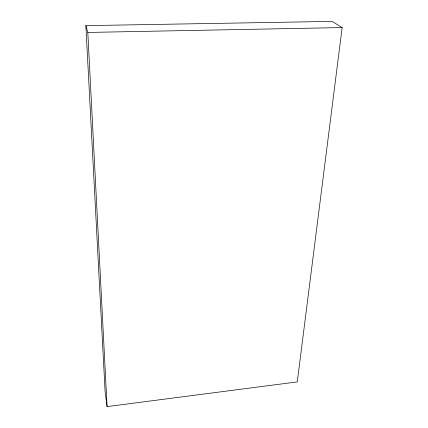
<?xml version="1.0" encoding="UTF-8"?>
<svg xmlns="http://www.w3.org/2000/svg" width="428" height="428" viewBox="0 0 428 428"><rect width="100%" height="100%" fill="white"/><g stroke="black" fill="none" stroke-linecap="round" stroke-linejoin="round"><path stroke-width="0.64" d="M342.149 27.569L297.278 381.904L107.075 406.6L105.117 391.893L85.851 25.627L332.16 21.4L342.149 27.569L87.815 32.442L85.851 25.627M87.815 32.442L107.075 406.6"/></g></svg>
